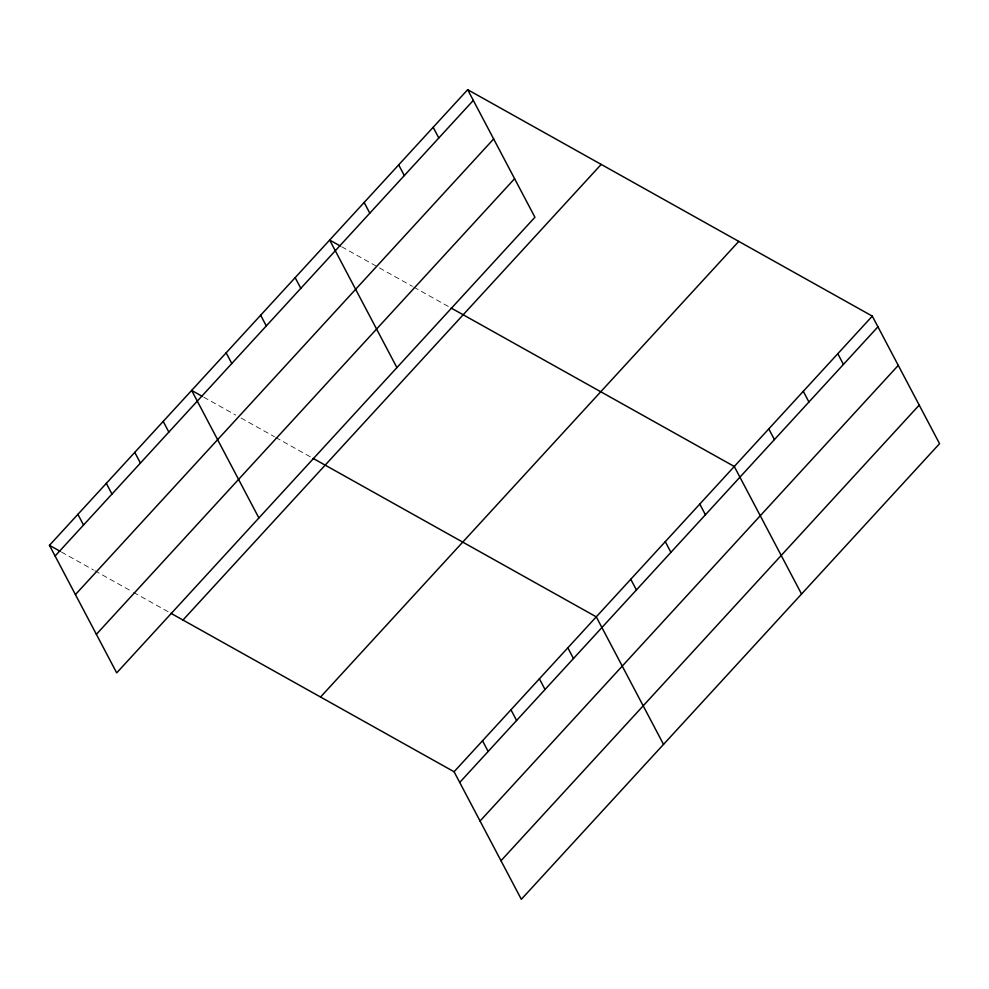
<?xml version="1.0" encoding="UTF-8"?>
<svg xmlns="http://www.w3.org/2000/svg" width="989" height="989" viewBox="0 0 989 989"><rect width="100%" height="100%" fill="white"/><g stroke="black" fill="none" stroke-linecap="round" stroke-linejoin="round"><path stroke-width="0.74" stroke-dasharray="4.95 3.71" d="M341.675 246.78L412.45 286.377M413.785 287.119L448.499 306.553M203.66 397.133L235.703 415.071M241.056 418.05L274.435 436.73M275.77 437.484L311.819 457.66M61.466 552.047L93.51 569.985M94.845 570.727L132.242 591.645M133.577 592.399L169.626 612.574"/><path stroke-width="1.48" d="M467.673 89.69L534.925 217.246L116.702 672.879L49.45 545.322L467.673 89.69L872.298 316.121L939.55 443.678L521.327 899.31L454.075 771.754L170.961 613.316M55.087 556.028L473.311 100.396M75.424 594.587L493.647 138.955M96.378 634.32L514.601 178.688M182.977 620.041L601.201 164.409M320.547 697.022L738.771 241.403M454.075 771.754L872.298 316.121M459.712 782.447L877.935 326.827M480.048 821.018L898.272 365.386M500.99 860.739L919.214 405.119M340.34 246.026L329.658 240.055L396.91 367.611M451.169 308.049L734.283 466.474L801.535 594.03M202.325 396.391L191.643 390.408L258.895 517.964M313.154 458.402L596.268 616.839L663.52 744.396M49.45 545.322L60.131 551.293M837.794 353.703L843.432 364.409M803.291 391.298L808.928 402.004M768.787 428.892L774.424 439.586M699.779 504.069L705.417 514.774M665.276 541.651L670.913 552.357M433.17 127.284L438.807 137.99M630.772 579.245L636.409 589.951M398.666 164.866L404.316 175.572M364.162 202.461L369.812 213.167M567.834 647.82L573.472 658.513M539.388 678.8L545.038 689.506M295.155 277.637L300.804 288.343M510.954 709.781L516.592 720.486M260.651 315.231L266.301 325.937M482.508 740.761L488.158 751.467M226.147 352.813L231.797 363.519M163.21 421.388L168.847 432.094M134.764 452.369L140.413 463.075M106.33 483.361L111.967 494.055M77.884 514.342L83.533 525.035"/></g></svg>
